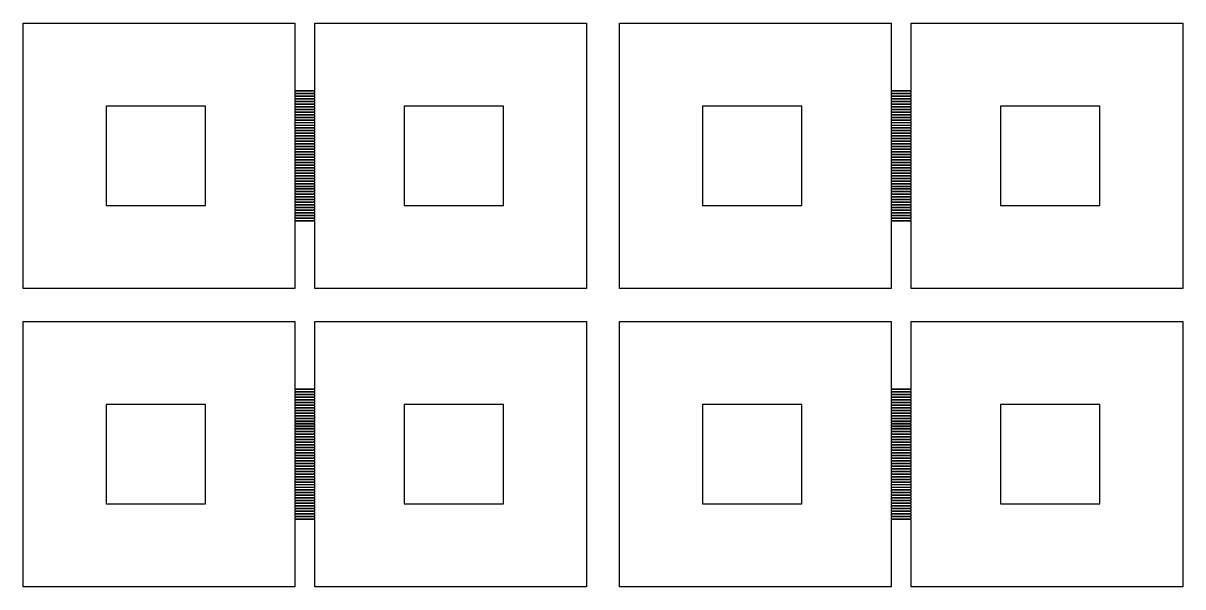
# Model space of a CAD drawing. Extents: x 40 to 187, y -3 to 150.
# Drawn here: x 119.9 to 137.79, y 119.9 to 128.59 of the extents above; entities that cross this region are included whole.
import ezdxf

# ---------------------------------------------------------------- set-up
doc = ezdxf.new("R2010")
doc.units = 0

msp = doc.modelspace()

# ---------------------------------------------------------------- linework, layer by layer
for p, q in [((119.9, 124.502), (119.9, 128.592)), ((119.9, 128.592), (124.093, 128.592)), ((124.093, 128.592), (124.093, 127.554)), ((124.399, 127.554), (124.399, 128.592)), ((124.399, 128.592), (128.592, 128.592)), ((128.592, 128.592), (128.592, 124.502)), ((129.103, 124.502), (129.103, 128.592)), ((129.103, 128.592), (133.296, 128.592)), ((133.296, 128.592), (133.296, 127.554)), ((133.603, 127.554), (133.603, 128.592)), ((133.603, 128.592), (137.795, 128.592)), ((137.795, 128.592), (137.795, 124.502)), ((124.093, 127.554), (124.399, 127.554)), ((124.399, 127.544), (124.093, 127.544)), ((124.093, 127.544), (124.093, 127.513)), ((124.093, 127.513), (124.399, 127.513)), ((124.399, 127.503), (124.093, 127.503)), ((124.093, 127.503), (124.093, 127.472)), ((124.093, 127.472), (124.399, 127.472)), ((124.399, 127.462), (124.093, 127.462)), ((124.093, 127.462), (124.093, 127.431)), ((124.093, 127.431), (124.399, 127.431)), ((124.399, 127.421), (124.093, 127.421)), ((124.093, 127.421), (124.093, 127.39)), ((124.399, 127.513), (124.399, 127.544)), ((124.399, 127.472), (124.399, 127.503)), ((124.399, 127.431), (124.399, 127.462)), ((124.399, 127.39), (124.399, 127.421)), ((133.296, 127.554), (133.603, 127.554)), ((133.603, 127.544), (133.296, 127.544)), ((133.296, 127.544), (133.296, 127.513)), ((133.296, 127.513), (133.603, 127.513)), ((133.603, 127.503), (133.296, 127.503)), ((133.296, 127.503), (133.296, 127.472)), ((133.296, 127.472), (133.603, 127.472)), ((133.603, 127.462), (133.296, 127.462)), ((133.296, 127.462), (133.296, 127.431)), ((133.296, 127.431), (133.603, 127.431)), ((133.603, 127.421), (133.296, 127.421)), ((133.296, 127.421), (133.296, 127.39)), ((133.603, 127.513), (133.603, 127.544)), ((133.603, 127.472), (133.603, 127.503)), ((133.603, 127.431), (133.603, 127.462)), ((133.603, 127.39), (133.603, 127.421)), ((122.712, 127.314), (121.178, 127.314)), ((121.178, 127.314), (121.178, 125.78)), ((122.712, 125.78), (122.712, 127.314)), ((124.093, 127.39), (124.399, 127.39)), ((124.399, 127.38), (124.093, 127.38)), ((124.093, 127.38), (124.093, 127.349)), ((124.093, 127.349), (124.399, 127.349)), ((124.399, 127.339), (124.093, 127.339)), ((124.093, 127.339), (124.093, 127.309)), ((124.093, 127.309), (124.399, 127.309)), ((124.399, 127.298), (124.093, 127.298)), ((124.093, 127.298), (124.093, 127.268)), ((124.093, 127.268), (124.399, 127.268)), ((124.399, 127.257), (124.093, 127.257)), ((124.093, 127.257), (124.093, 127.227)), ((124.399, 127.349), (124.399, 127.38)), ((124.399, 127.309), (124.399, 127.339)), ((124.399, 127.268), (124.399, 127.298)), ((124.399, 127.227), (124.399, 127.257)), ((127.314, 127.314), (125.78, 127.314)), ((125.78, 127.314), (125.78, 125.78)), ((127.314, 125.78), (127.314, 127.314)), ((131.915, 127.314), (130.381, 127.314)), ((130.381, 127.314), (130.381, 125.78)), ((131.915, 125.78), (131.915, 127.314)), ((133.296, 127.39), (133.603, 127.39)), ((133.603, 127.38), (133.296, 127.38)), ((133.296, 127.38), (133.296, 127.349)), ((133.296, 127.349), (133.603, 127.349)), ((133.603, 127.339), (133.296, 127.339)), ((133.296, 127.339), (133.296, 127.309)), ((133.296, 127.309), (133.603, 127.309)), ((133.603, 127.298), (133.296, 127.298)), ((133.296, 127.298), (133.296, 127.268)), ((133.296, 127.268), (133.603, 127.268)), ((133.603, 127.257), (133.296, 127.257)), ((133.296, 127.257), (133.296, 127.227)), ((133.603, 127.349), (133.603, 127.38)), ((133.603, 127.309), (133.603, 127.339)), ((133.603, 127.268), (133.603, 127.298)), ((133.603, 127.227), (133.603, 127.257)), ((136.517, 127.314), (134.983, 127.314)), ((134.983, 127.314), (134.983, 125.78)), ((136.517, 125.78), (136.517, 127.314)), ((124.093, 127.227), (124.399, 127.227)), ((124.399, 127.217), (124.093, 127.217)), ((124.093, 127.217), (124.093, 127.186)), ((124.093, 127.186), (124.399, 127.186)), ((124.399, 127.176), (124.093, 127.176)), ((124.093, 127.176), (124.093, 127.145)), ((124.093, 127.145), (124.399, 127.145)), ((124.399, 127.135), (124.093, 127.135)), ((124.093, 127.135), (124.093, 127.104)), ((124.093, 127.104), (124.399, 127.104)), ((124.399, 127.094), (124.093, 127.094)), ((124.093, 127.094), (124.093, 127.063)), ((124.093, 127.063), (124.399, 127.063)), ((124.399, 127.186), (124.399, 127.217)), ((124.399, 127.145), (124.399, 127.176)), ((124.399, 127.104), (124.399, 127.135)), ((124.399, 127.063), (124.399, 127.094)), ((133.296, 127.227), (133.603, 127.227)), ((133.603, 127.217), (133.296, 127.217)), ((133.296, 127.217), (133.296, 127.186)), ((133.296, 127.186), (133.603, 127.186)), ((133.603, 127.176), (133.296, 127.176)), ((133.296, 127.176), (133.296, 127.145)), ((133.296, 127.145), (133.603, 127.145)), ((133.603, 127.135), (133.296, 127.135)), ((133.296, 127.135), (133.296, 127.104)), ((133.296, 127.104), (133.603, 127.104)), ((133.603, 127.094), (133.296, 127.094)), ((133.296, 127.094), (133.296, 127.063)), ((133.296, 127.063), (133.603, 127.063)), ((133.603, 127.186), (133.603, 127.217)), ((133.603, 127.145), (133.603, 127.176)), ((133.603, 127.104), (133.603, 127.135)), ((133.603, 127.063), (133.603, 127.094)), ((124.399, 127.053), (124.093, 127.053)), ((124.093, 127.053), (124.093, 127.022)), ((124.093, 127.022), (124.399, 127.022)), ((124.399, 127.012), (124.093, 127.012)), ((124.093, 127.012), (124.093, 126.981)), ((124.093, 126.981), (124.399, 126.981)), ((124.399, 126.971), (124.093, 126.971)), ((124.093, 126.971), (124.093, 126.94)), ((124.093, 126.94), (124.399, 126.94)), ((124.399, 126.93), (124.093, 126.93)), ((124.093, 126.93), (124.093, 126.9)), ((124.093, 126.9), (124.399, 126.9)), ((124.399, 126.889), (124.093, 126.889)), ((124.093, 126.889), (124.093, 126.859)), ((124.399, 127.022), (124.399, 127.053)), ((124.399, 126.981), (124.399, 127.012)), ((124.399, 126.94), (124.399, 126.971)), ((124.399, 126.9), (124.399, 126.93)), ((124.399, 126.859), (124.399, 126.889)), ((133.603, 127.053), (133.296, 127.053)), ((133.296, 127.053), (133.296, 127.022)), ((133.296, 127.022), (133.603, 127.022)), ((133.603, 127.012), (133.296, 127.012)), ((133.296, 127.012), (133.296, 126.981)), ((133.296, 126.981), (133.603, 126.981)), ((133.603, 126.971), (133.296, 126.971)), ((133.296, 126.971), (133.296, 126.94)), ((133.296, 126.94), (133.603, 126.94)), ((133.603, 126.93), (133.296, 126.93)), ((133.296, 126.93), (133.296, 126.9)), ((133.296, 126.9), (133.603, 126.9)), ((133.603, 126.889), (133.296, 126.889)), ((133.296, 126.889), (133.296, 126.859)), ((133.603, 127.022), (133.603, 127.053)), ((133.603, 126.981), (133.603, 127.012)), ((133.603, 126.94), (133.603, 126.971)), ((133.603, 126.9), (133.603, 126.93)), ((133.603, 126.859), (133.603, 126.889)), ((124.093, 126.859), (124.399, 126.859)), ((124.399, 126.848), (124.093, 126.848)), ((124.093, 126.848), (124.093, 126.818)), ((124.093, 126.818), (124.399, 126.818)), ((124.399, 126.807), (124.093, 126.807)), ((124.093, 126.807), (124.093, 126.777)), ((124.093, 126.777), (124.399, 126.777)), ((124.399, 126.767), (124.093, 126.767)), ((124.093, 126.767), (124.093, 126.736)), ((124.093, 126.736), (124.399, 126.736)), ((124.399, 126.726), (124.093, 126.726)), ((124.093, 126.726), (124.093, 126.695)), ((124.399, 126.818), (124.399, 126.848)), ((124.399, 126.777), (124.399, 126.807)), ((124.399, 126.736), (124.399, 126.767)), ((124.399, 126.695), (124.399, 126.726)), ((133.296, 126.859), (133.603, 126.859)), ((133.603, 126.848), (133.296, 126.848)), ((133.296, 126.848), (133.296, 126.818)), ((133.296, 126.818), (133.603, 126.818)), ((133.603, 126.807), (133.296, 126.807)), ((133.296, 126.807), (133.296, 126.777)), ((133.296, 126.777), (133.603, 126.777)), ((133.603, 126.767), (133.296, 126.767)), ((133.296, 126.767), (133.296, 126.736)), ((133.296, 126.736), (133.603, 126.736)), ((133.603, 126.726), (133.296, 126.726)), ((133.296, 126.726), (133.296, 126.695)), ((133.603, 126.818), (133.603, 126.848)), ((133.603, 126.777), (133.603, 126.807)), ((133.603, 126.736), (133.603, 126.767)), ((133.603, 126.695), (133.603, 126.726)), ((124.093, 126.695), (124.399, 126.695)), ((124.399, 126.685), (124.093, 126.685)), ((124.093, 126.685), (124.093, 126.654)), ((124.093, 126.654), (124.399, 126.654)), ((124.399, 126.644), (124.093, 126.644)), ((124.093, 126.644), (124.093, 126.613)), ((124.093, 126.613), (124.399, 126.613)), ((124.399, 126.603), (124.093, 126.603)), ((124.093, 126.603), (124.093, 126.572)), ((124.093, 126.572), (124.399, 126.572)), ((124.399, 126.562), (124.093, 126.562)), ((124.093, 126.562), (124.093, 126.531)), ((124.093, 126.531), (124.399, 126.531)), ((124.399, 126.521), (124.093, 126.521)), ((124.093, 126.521), (124.093, 126.491)), ((124.399, 126.654), (124.399, 126.685)), ((124.399, 126.613), (124.399, 126.644)), ((124.399, 126.572), (124.399, 126.603)), ((124.399, 126.531), (124.399, 126.562)), ((124.399, 126.491), (124.399, 126.521)), ((133.296, 126.695), (133.603, 126.695)), ((133.603, 126.685), (133.296, 126.685)), ((133.296, 126.685), (133.296, 126.654)), ((133.296, 126.654), (133.603, 126.654)), ((133.603, 126.644), (133.296, 126.644)), ((133.296, 126.644), (133.296, 126.613)), ((133.296, 126.613), (133.603, 126.613)), ((133.603, 126.603), (133.296, 126.603)), ((133.296, 126.603), (133.296, 126.572)), ((133.296, 126.572), (133.603, 126.572)), ((133.603, 126.562), (133.296, 126.562)), ((133.296, 126.562), (133.296, 126.531)), ((133.296, 126.531), (133.603, 126.531)), ((133.603, 126.521), (133.296, 126.521)), ((133.296, 126.521), (133.296, 126.491)), ((133.603, 126.654), (133.603, 126.685)), ((133.603, 126.613), (133.603, 126.644)), ((133.603, 126.572), (133.603, 126.603)), ((133.603, 126.531), (133.603, 126.562)), ((133.603, 126.491), (133.603, 126.521)), ((124.093, 126.491), (124.399, 126.491)), ((124.399, 126.48), (124.093, 126.48)), ((124.093, 126.48), (124.093, 126.45)), ((124.093, 126.45), (124.399, 126.45)), ((124.399, 126.439), (124.093, 126.439)), ((124.093, 126.439), (124.093, 126.409)), ((124.093, 126.409), (124.399, 126.409)), ((124.399, 126.398), (124.093, 126.398)), ((124.093, 126.398), (124.093, 126.368)), ((124.093, 126.368), (124.399, 126.368)), ((124.399, 126.358), (124.093, 126.358)), ((124.093, 126.358), (124.093, 126.327)), ((124.399, 126.45), (124.399, 126.48)), ((124.399, 126.409), (124.399, 126.439)), ((124.399, 126.368), (124.399, 126.398)), ((124.399, 126.327), (124.399, 126.358)), ((133.296, 126.491), (133.603, 126.491)), ((133.603, 126.48), (133.296, 126.48)), ((133.296, 126.48), (133.296, 126.45)), ((133.296, 126.45), (133.603, 126.45)), ((133.603, 126.439), (133.296, 126.439)), ((133.296, 126.439), (133.296, 126.409)), ((133.296, 126.409), (133.603, 126.409)), ((133.603, 126.398), (133.296, 126.398)), ((133.296, 126.398), (133.296, 126.368)), ((133.296, 126.368), (133.603, 126.368)), ((133.603, 126.358), (133.296, 126.358)), ((133.296, 126.358), (133.296, 126.327)), ((133.603, 126.45), (133.603, 126.48)), ((133.603, 126.409), (133.603, 126.439)), ((133.603, 126.368), (133.603, 126.398)), ((133.603, 126.327), (133.603, 126.358)), ((124.093, 126.327), (124.399, 126.327)), ((124.399, 126.317), (124.093, 126.317)), ((124.093, 126.317), (124.093, 126.286)), ((124.093, 126.286), (124.399, 126.286)), ((124.399, 126.276), (124.093, 126.276)), ((124.093, 126.276), (124.093, 126.245)), ((124.093, 126.245), (124.399, 126.245)), ((124.399, 126.235), (124.093, 126.235)), ((124.093, 126.235), (124.093, 126.204)), ((124.093, 126.204), (124.399, 126.204)), ((124.399, 126.194), (124.093, 126.194)), ((124.093, 126.194), (124.093, 126.163)), ((124.093, 126.163), (124.399, 126.163)), ((124.399, 126.286), (124.399, 126.317)), ((124.399, 126.245), (124.399, 126.276)), ((124.399, 126.204), (124.399, 126.235)), ((124.399, 126.163), (124.399, 126.194)), ((133.296, 126.327), (133.603, 126.327)), ((133.603, 126.317), (133.296, 126.317)), ((133.296, 126.317), (133.296, 126.286)), ((133.296, 126.286), (133.603, 126.286)), ((133.603, 126.276), (133.296, 126.276)), ((133.296, 126.276), (133.296, 126.245)), ((133.296, 126.245), (133.603, 126.245)), ((133.603, 126.235), (133.296, 126.235)), ((133.296, 126.235), (133.296, 126.204)), ((133.296, 126.204), (133.603, 126.204)), ((133.603, 126.194), (133.296, 126.194)), ((133.296, 126.194), (133.296, 126.163)), ((133.296, 126.163), (133.603, 126.163)), ((133.603, 126.286), (133.603, 126.317)), ((133.603, 126.245), (133.603, 126.276)), ((133.603, 126.204), (133.603, 126.235)), ((133.603, 126.163), (133.603, 126.194)), ((124.399, 126.153), (124.093, 126.153)), ((124.093, 126.153), (124.093, 126.122)), ((124.093, 126.122), (124.399, 126.122)), ((124.399, 126.112), (124.093, 126.112)), ((124.093, 126.112), (124.093, 126.081)), ((124.093, 126.081), (124.399, 126.081)), ((124.399, 126.071), (124.093, 126.071)), ((124.093, 126.071), (124.093, 126.041)), ((124.093, 126.041), (124.399, 126.041)), ((124.399, 126.03), (124.093, 126.03)), ((124.093, 126.03), (124.093, 126)), ((124.093, 126), (124.399, 126)), ((124.399, 125.989), (124.093, 125.989)), ((124.093, 125.989), (124.093, 125.959)), ((124.399, 126.122), (124.399, 126.153)), ((124.399, 126.081), (124.399, 126.112)), ((124.399, 126.041), (124.399, 126.071)), ((124.399, 126), (124.399, 126.03)), ((124.399, 125.959), (124.399, 125.989)), ((133.603, 126.153), (133.296, 126.153)), ((133.296, 126.153), (133.296, 126.122)), ((133.296, 126.122), (133.603, 126.122)), ((133.603, 126.112), (133.296, 126.112)), ((133.296, 126.112), (133.296, 126.081)), ((133.296, 126.081), (133.603, 126.081)), ((133.603, 126.071), (133.296, 126.071)), ((133.296, 126.071), (133.296, 126.041)), ((133.296, 126.041), (133.603, 126.041)), ((133.603, 126.03), (133.296, 126.03)), ((133.296, 126.03), (133.296, 126)), ((133.296, 126), (133.603, 126)), ((133.603, 125.989), (133.296, 125.989)), ((133.296, 125.989), (133.296, 125.959)), ((133.603, 126.122), (133.603, 126.153)), ((133.603, 126.081), (133.603, 126.112)), ((133.603, 126.041), (133.603, 126.071)), ((133.603, 126), (133.603, 126.03)), ((133.603, 125.959), (133.603, 125.989)), ((124.093, 125.959), (124.399, 125.959)), ((124.399, 125.949), (124.093, 125.949)), ((124.093, 125.949), (124.093, 125.918)), ((124.093, 125.918), (124.399, 125.918)), ((124.399, 125.908), (124.093, 125.908)), ((124.093, 125.908), (124.093, 125.877)), ((124.093, 125.877), (124.399, 125.877)), ((124.399, 125.867), (124.093, 125.867)), ((124.093, 125.867), (124.093, 125.836)), ((124.093, 125.836), (124.399, 125.836)), ((124.399, 125.826), (124.093, 125.826)), ((124.093, 125.826), (124.093, 125.795)), ((124.399, 125.918), (124.399, 125.949)), ((124.399, 125.877), (124.399, 125.908)), ((124.399, 125.836), (124.399, 125.867)), ((124.399, 125.795), (124.399, 125.826)), ((133.296, 125.959), (133.603, 125.959)), ((133.603, 125.949), (133.296, 125.949)), ((133.296, 125.949), (133.296, 125.918)), ((133.296, 125.918), (133.603, 125.918)), ((133.603, 125.908), (133.296, 125.908)), ((133.296, 125.908), (133.296, 125.877)), ((133.296, 125.877), (133.603, 125.877)), ((133.603, 125.867), (133.296, 125.867)), ((133.296, 125.867), (133.296, 125.836)), ((133.296, 125.836), (133.603, 125.836)), ((133.603, 125.826), (133.296, 125.826)), ((133.296, 125.826), (133.296, 125.795)), ((133.603, 125.918), (133.603, 125.949)), ((133.603, 125.877), (133.603, 125.908)), ((133.603, 125.836), (133.603, 125.867)), ((133.603, 125.795), (133.603, 125.826)), ((121.178, 125.78), (122.712, 125.78)), ((124.093, 125.795), (124.399, 125.795)), ((124.399, 125.785), (124.093, 125.785)), ((124.093, 125.785), (124.093, 125.754)), ((124.093, 125.754), (124.399, 125.754)), ((124.399, 125.744), (124.093, 125.744)), ((124.093, 125.744), (124.093, 125.713)), ((124.093, 125.713), (124.399, 125.713)), ((124.399, 125.703), (124.093, 125.703)), ((124.093, 125.703), (124.093, 125.672)), ((124.093, 125.672), (124.399, 125.672)), ((124.399, 125.662), (124.093, 125.662)), ((124.093, 125.662), (124.093, 125.632)), ((124.093, 125.632), (124.399, 125.632)), ((124.399, 125.754), (124.399, 125.785)), ((124.399, 125.713), (124.399, 125.744)), ((124.399, 125.672), (124.399, 125.703)), ((124.399, 125.632), (124.399, 125.662)), ((125.78, 125.78), (127.314, 125.78)), ((130.381, 125.78), (131.915, 125.78)), ((133.296, 125.795), (133.603, 125.795)), ((133.603, 125.785), (133.296, 125.785)), ((133.296, 125.785), (133.296, 125.754)), ((133.296, 125.754), (133.603, 125.754)), ((133.603, 125.744), (133.296, 125.744)), ((133.296, 125.744), (133.296, 125.713)), ((133.296, 125.713), (133.603, 125.713)), ((133.603, 125.703), (133.296, 125.703)), ((133.296, 125.703), (133.296, 125.672)), ((133.296, 125.672), (133.603, 125.672)), ((133.603, 125.662), (133.296, 125.662)), ((133.296, 125.662), (133.296, 125.632)), ((133.296, 125.632), (133.603, 125.632)), ((133.603, 125.754), (133.603, 125.785)), ((133.603, 125.713), (133.603, 125.744)), ((133.603, 125.672), (133.603, 125.703)), ((133.603, 125.632), (133.603, 125.662)), ((134.983, 125.78), (136.517, 125.78)), ((124.399, 125.621), (124.093, 125.621)), ((124.093, 125.621), (124.093, 125.591)), ((124.093, 125.591), (124.399, 125.591)), ((124.399, 125.58), (124.093, 125.58)), ((124.093, 125.58), (124.093, 125.55)), ((124.093, 125.55), (124.399, 125.55)), ((124.399, 125.539), (124.093, 125.539)), ((124.093, 125.539), (124.093, 124.502)), ((124.399, 125.591), (124.399, 125.621)), ((124.399, 125.55), (124.399, 125.58)), ((124.399, 124.502), (124.399, 125.539)), ((133.603, 125.621), (133.296, 125.621)), ((133.296, 125.621), (133.296, 125.591)), ((133.296, 125.591), (133.603, 125.591)), ((133.603, 125.58), (133.296, 125.58)), ((133.296, 125.58), (133.296, 125.55)), ((133.296, 125.55), (133.603, 125.55)), ((133.603, 125.539), (133.296, 125.539)), ((133.296, 125.539), (133.296, 124.502)), ((133.603, 125.591), (133.603, 125.621)), ((133.603, 125.55), (133.603, 125.58)), ((133.603, 124.502), (133.603, 125.539)), ((124.093, 124.502), (119.9, 124.502)), ((128.592, 124.502), (124.399, 124.502)), ((133.296, 124.502), (129.103, 124.502)), ((137.795, 124.502), (133.603, 124.502)), ((119.9, 119.9), (119.9, 123.99)), ((119.9, 123.99), (124.093, 123.99)), ((124.093, 123.99), (124.093, 122.952)), ((124.399, 122.952), (124.399, 123.99)), ((124.399, 123.99), (128.592, 123.99)), ((128.592, 123.99), (128.592, 119.9)), ((129.103, 119.9), (129.103, 123.99)), ((129.103, 123.99), (133.296, 123.99)), ((133.296, 123.99), (133.296, 122.952)), ((133.603, 122.952), (133.603, 123.99)), ((133.603, 123.99), (137.795, 123.99)), ((137.795, 123.99), (137.795, 119.9)), ((124.093, 122.952), (124.399, 122.952)), ((124.399, 122.942), (124.093, 122.942)), ((124.093, 122.942), (124.093, 122.911)), ((124.399, 122.911), (124.399, 122.942)), ((133.296, 122.952), (133.603, 122.952)), ((133.603, 122.942), (133.296, 122.942)), ((133.296, 122.942), (133.296, 122.911)), ((133.603, 122.911), (133.603, 122.942)), ((124.093, 122.911), (124.399, 122.911)), ((124.399, 122.901), (124.093, 122.901)), ((124.093, 122.901), (124.093, 122.87)), ((124.093, 122.87), (124.399, 122.87)), ((124.399, 122.86), (124.093, 122.86)), ((124.093, 122.86), (124.093, 122.83)), ((124.093, 122.83), (124.399, 122.83)), ((124.399, 122.819), (124.093, 122.819)), ((124.093, 122.819), (124.093, 122.789)), ((124.093, 122.789), (124.399, 122.789)), ((124.399, 122.778), (124.093, 122.778)), ((124.093, 122.778), (124.093, 122.748)), ((124.399, 122.87), (124.399, 122.901)), ((124.399, 122.83), (124.399, 122.86)), ((124.399, 122.789), (124.399, 122.819)), ((124.399, 122.748), (124.399, 122.778)), ((133.296, 122.911), (133.603, 122.911)), ((133.603, 122.901), (133.296, 122.901)), ((133.296, 122.901), (133.296, 122.87)), ((133.296, 122.87), (133.603, 122.87)), ((133.603, 122.86), (133.296, 122.86)), ((133.296, 122.86), (133.296, 122.83)), ((133.296, 122.83), (133.603, 122.83)), ((133.603, 122.819), (133.296, 122.819)), ((133.296, 122.819), (133.296, 122.789)), ((133.296, 122.789), (133.603, 122.789)), ((133.603, 122.778), (133.296, 122.778)), ((133.296, 122.778), (133.296, 122.748)), ((133.603, 122.87), (133.603, 122.901)), ((133.603, 122.83), (133.603, 122.86)), ((133.603, 122.789), (133.603, 122.819)), ((133.603, 122.748), (133.603, 122.778)), ((122.712, 122.712), (121.178, 122.712)), ((121.178, 122.712), (121.178, 121.178)), ((122.712, 121.178), (122.712, 122.712)), ((124.093, 122.748), (124.399, 122.748)), ((124.399, 122.738), (124.093, 122.738)), ((124.093, 122.738), (124.093, 122.707)), ((124.093, 122.707), (124.399, 122.707)), ((124.399, 122.697), (124.093, 122.697)), ((124.093, 122.697), (124.093, 122.666)), ((124.093, 122.666), (124.399, 122.666)), ((124.399, 122.656), (124.093, 122.656)), ((124.093, 122.656), (124.093, 122.625)), ((124.093, 122.625), (124.399, 122.625)), ((124.399, 122.615), (124.093, 122.615)), ((124.093, 122.615), (124.093, 122.584)), ((124.093, 122.584), (124.399, 122.584)), ((124.399, 122.707), (124.399, 122.738)), ((124.399, 122.666), (124.399, 122.697)), ((124.399, 122.625), (124.399, 122.656)), ((124.399, 122.584), (124.399, 122.615)), ((127.314, 122.712), (125.78, 122.712)), ((125.78, 122.712), (125.78, 121.178)), ((127.314, 121.178), (127.314, 122.712)), ((131.915, 122.712), (130.381, 122.712)), ((130.381, 122.712), (130.381, 121.178)), ((131.915, 121.178), (131.915, 122.712)), ((133.296, 122.748), (133.603, 122.748)), ((133.603, 122.738), (133.296, 122.738)), ((133.296, 122.738), (133.296, 122.707)), ((133.296, 122.707), (133.603, 122.707)), ((133.603, 122.697), (133.296, 122.697)), ((133.296, 122.697), (133.296, 122.666)), ((133.296, 122.666), (133.603, 122.666)), ((133.603, 122.656), (133.296, 122.656)), ((133.296, 122.656), (133.296, 122.625)), ((133.296, 122.625), (133.603, 122.625)), ((133.603, 122.615), (133.296, 122.615)), ((133.296, 122.615), (133.296, 122.584)), ((133.296, 122.584), (133.603, 122.584)), ((133.603, 122.707), (133.603, 122.738)), ((133.603, 122.666), (133.603, 122.697)), ((133.603, 122.625), (133.603, 122.656)), ((133.603, 122.584), (133.603, 122.615)), ((136.517, 122.712), (134.983, 122.712)), ((134.983, 122.712), (134.983, 121.178)), ((136.517, 121.178), (136.517, 122.712)), ((124.399, 122.574), (124.093, 122.574)), ((124.093, 122.574), (124.093, 122.543)), ((124.093, 122.543), (124.399, 122.543)), ((124.399, 122.533), (124.093, 122.533)), ((124.093, 122.533), (124.093, 122.502)), ((124.093, 122.502), (124.399, 122.502)), ((124.399, 122.492), (124.093, 122.492)), ((124.093, 122.492), (124.093, 122.461)), ((124.093, 122.461), (124.399, 122.461)), ((124.399, 122.451), (124.093, 122.451)), ((124.093, 122.451), (124.093, 122.421)), ((124.093, 122.421), (124.399, 122.421)), ((124.399, 122.41), (124.093, 122.41)), ((124.093, 122.41), (124.093, 122.38)), ((124.399, 122.543), (124.399, 122.574)), ((124.399, 122.502), (124.399, 122.533)), ((124.399, 122.461), (124.399, 122.492)), ((124.399, 122.421), (124.399, 122.451)), ((124.399, 122.38), (124.399, 122.41)), ((133.603, 122.574), (133.296, 122.574)), ((133.296, 122.574), (133.296, 122.543)), ((133.296, 122.543), (133.603, 122.543)), ((133.603, 122.533), (133.296, 122.533)), ((133.296, 122.533), (133.296, 122.502)), ((133.296, 122.502), (133.603, 122.502)), ((133.603, 122.492), (133.296, 122.492)), ((133.296, 122.492), (133.296, 122.461)), ((133.296, 122.461), (133.603, 122.461)), ((133.603, 122.451), (133.296, 122.451)), ((133.296, 122.451), (133.296, 122.421)), ((133.296, 122.421), (133.603, 122.421)), ((133.603, 122.41), (133.296, 122.41)), ((133.296, 122.41), (133.296, 122.38)), ((133.603, 122.543), (133.603, 122.574)), ((133.603, 122.502), (133.603, 122.533)), ((133.603, 122.461), (133.603, 122.492)), ((133.603, 122.421), (133.603, 122.451)), ((133.603, 122.38), (133.603, 122.41)), ((124.093, 122.38), (124.399, 122.38)), ((124.399, 122.369), (124.093, 122.369)), ((124.093, 122.369), (124.093, 122.339)), ((124.093, 122.339), (124.399, 122.339)), ((124.399, 122.329), (124.093, 122.329)), ((124.093, 122.329), (124.093, 122.298)), ((124.093, 122.298), (124.399, 122.298)), ((124.399, 122.288), (124.093, 122.288)), ((124.093, 122.288), (124.093, 122.257)), ((124.093, 122.257), (124.399, 122.257)), ((124.399, 122.247), (124.093, 122.247)), ((124.093, 122.247), (124.093, 122.216)), ((124.399, 122.339), (124.399, 122.369)), ((124.399, 122.298), (124.399, 122.329)), ((124.399, 122.257), (124.399, 122.288)), ((124.399, 122.216), (124.399, 122.247)), ((133.296, 122.38), (133.603, 122.38)), ((133.603, 122.369), (133.296, 122.369)), ((133.296, 122.369), (133.296, 122.339)), ((133.296, 122.339), (133.603, 122.339)), ((133.603, 122.329), (133.296, 122.329)), ((133.296, 122.329), (133.296, 122.298)), ((133.296, 122.298), (133.603, 122.298)), ((133.603, 122.288), (133.296, 122.288)), ((133.296, 122.288), (133.296, 122.257)), ((133.296, 122.257), (133.603, 122.257)), ((133.603, 122.247), (133.296, 122.247)), ((133.296, 122.247), (133.296, 122.216)), ((133.603, 122.339), (133.603, 122.369)), ((133.603, 122.298), (133.603, 122.329)), ((133.603, 122.257), (133.603, 122.288)), ((133.603, 122.216), (133.603, 122.247)), ((124.093, 122.216), (124.399, 122.216)), ((124.399, 122.206), (124.093, 122.206)), ((124.093, 122.206), (124.093, 122.175)), ((124.093, 122.175), (124.399, 122.175)), ((124.399, 122.165), (124.093, 122.165)), ((124.093, 122.165), (124.093, 122.134)), ((124.093, 122.134), (124.399, 122.134)), ((124.399, 122.124), (124.093, 122.124)), ((124.093, 122.124), (124.093, 122.093)), ((124.093, 122.093), (124.399, 122.093)), ((124.399, 122.083), (124.093, 122.083)), ((124.093, 122.083), (124.093, 122.052)), ((124.093, 122.052), (124.399, 122.052)), ((124.399, 122.175), (124.399, 122.206)), ((124.399, 122.134), (124.399, 122.165)), ((124.399, 122.093), (124.399, 122.124)), ((124.399, 122.052), (124.399, 122.083)), ((133.296, 122.216), (133.603, 122.216)), ((133.603, 122.206), (133.296, 122.206)), ((133.296, 122.206), (133.296, 122.175)), ((133.296, 122.175), (133.603, 122.175)), ((133.603, 122.165), (133.296, 122.165)), ((133.296, 122.165), (133.296, 122.134)), ((133.296, 122.134), (133.603, 122.134)), ((133.603, 122.124), (133.296, 122.124)), ((133.296, 122.124), (133.296, 122.093)), ((133.296, 122.093), (133.603, 122.093)), ((133.603, 122.083), (133.296, 122.083)), ((133.296, 122.083), (133.296, 122.052)), ((133.296, 122.052), (133.603, 122.052)), ((133.603, 122.175), (133.603, 122.206)), ((133.603, 122.134), (133.603, 122.165)), ((133.603, 122.093), (133.603, 122.124)), ((133.603, 122.052), (133.603, 122.083)), ((124.399, 122.042), (124.093, 122.042)), ((124.093, 122.042), (124.093, 122.012)), ((124.093, 122.012), (124.399, 122.012)), ((124.399, 122.001), (124.093, 122.001)), ((124.093, 122.001), (124.093, 121.971)), ((124.093, 121.971), (124.399, 121.971)), ((124.399, 121.96), (124.093, 121.96)), ((124.093, 121.96), (124.093, 121.93)), ((124.093, 121.93), (124.399, 121.93)), ((124.399, 121.919), (124.093, 121.919)), ((124.093, 121.919), (124.093, 121.889)), ((124.093, 121.889), (124.399, 121.889)), ((124.399, 121.879), (124.093, 121.879)), ((124.093, 121.879), (124.093, 121.848)), ((124.399, 122.012), (124.399, 122.042)), ((124.399, 121.971), (124.399, 122.001)), ((124.399, 121.93), (124.399, 121.96)), ((124.399, 121.889), (124.399, 121.919)), ((124.399, 121.848), (124.399, 121.879)), ((133.603, 122.042), (133.296, 122.042)), ((133.296, 122.042), (133.296, 122.012)), ((133.296, 122.012), (133.603, 122.012)), ((133.603, 122.001), (133.296, 122.001)), ((133.296, 122.001), (133.296, 121.971)), ((133.296, 121.971), (133.603, 121.971)), ((133.603, 121.96), (133.296, 121.96)), ((133.296, 121.96), (133.296, 121.93)), ((133.296, 121.93), (133.603, 121.93)), ((133.603, 121.919), (133.296, 121.919)), ((133.296, 121.919), (133.296, 121.889)), ((133.296, 121.889), (133.603, 121.889)), ((133.603, 121.879), (133.296, 121.879)), ((133.296, 121.879), (133.296, 121.848)), ((133.603, 122.012), (133.603, 122.042)), ((133.603, 121.971), (133.603, 122.001)), ((133.603, 121.93), (133.603, 121.96)), ((133.603, 121.889), (133.603, 121.919)), ((133.603, 121.848), (133.603, 121.879)), ((124.093, 121.848), (124.399, 121.848)), ((124.399, 121.838), (124.093, 121.838)), ((124.093, 121.838), (124.093, 121.807)), ((124.093, 121.807), (124.399, 121.807)), ((124.399, 121.797), (124.093, 121.797)), ((124.093, 121.797), (124.093, 121.766)), ((124.093, 121.766), (124.399, 121.766)), ((124.399, 121.756), (124.093, 121.756)), ((124.093, 121.756), (124.093, 121.725)), ((124.093, 121.725), (124.399, 121.725)), ((124.399, 121.715), (124.093, 121.715)), ((124.093, 121.715), (124.093, 121.684)), ((124.399, 121.807), (124.399, 121.838)), ((124.399, 121.766), (124.399, 121.797)), ((124.399, 121.725), (124.399, 121.756)), ((124.399, 121.684), (124.399, 121.715)), ((133.296, 121.848), (133.603, 121.848)), ((133.603, 121.838), (133.296, 121.838)), ((133.296, 121.838), (133.296, 121.807)), ((133.296, 121.807), (133.603, 121.807)), ((133.603, 121.797), (133.296, 121.797)), ((133.296, 121.797), (133.296, 121.766)), ((133.296, 121.766), (133.603, 121.766)), ((133.603, 121.756), (133.296, 121.756)), ((133.296, 121.756), (133.296, 121.725)), ((133.296, 121.725), (133.603, 121.725)), ((133.603, 121.715), (133.296, 121.715)), ((133.296, 121.715), (133.296, 121.684)), ((133.603, 121.807), (133.603, 121.838)), ((133.603, 121.766), (133.603, 121.797)), ((133.603, 121.725), (133.603, 121.756)), ((133.603, 121.684), (133.603, 121.715)), ((124.093, 121.684), (124.399, 121.684)), ((124.399, 121.674), (124.093, 121.674)), ((124.093, 121.674), (124.093, 121.643)), ((124.093, 121.643), (124.399, 121.643)), ((124.399, 121.633), (124.093, 121.633)), ((124.093, 121.633), (124.093, 121.602)), ((124.093, 121.602), (124.399, 121.602)), ((124.399, 121.592), (124.093, 121.592)), ((124.093, 121.592), (124.093, 121.562)), ((124.093, 121.562), (124.399, 121.562)), ((124.399, 121.551), (124.093, 121.551)), ((124.093, 121.551), (124.093, 121.521)), ((124.093, 121.521), (124.399, 121.521)), ((124.399, 121.51), (124.093, 121.51)), ((124.093, 121.51), (124.093, 121.48)), ((124.399, 121.643), (124.399, 121.674)), ((124.399, 121.602), (124.399, 121.633)), ((124.399, 121.562), (124.399, 121.592)), ((124.399, 121.521), (124.399, 121.551)), ((124.399, 121.48), (124.399, 121.51)), ((133.296, 121.684), (133.603, 121.684)), ((133.603, 121.674), (133.296, 121.674)), ((133.296, 121.674), (133.296, 121.643)), ((133.296, 121.643), (133.603, 121.643)), ((133.603, 121.633), (133.296, 121.633)), ((133.296, 121.633), (133.296, 121.602)), ((133.296, 121.602), (133.603, 121.602)), ((133.603, 121.592), (133.296, 121.592)), ((133.296, 121.592), (133.296, 121.562)), ((133.296, 121.562), (133.603, 121.562)), ((133.603, 121.551), (133.296, 121.551)), ((133.296, 121.551), (133.296, 121.521)), ((133.296, 121.521), (133.603, 121.521)), ((133.603, 121.51), (133.296, 121.51)), ((133.296, 121.51), (133.296, 121.48)), ((133.603, 121.643), (133.603, 121.674)), ((133.603, 121.602), (133.603, 121.633)), ((133.603, 121.562), (133.603, 121.592)), ((133.603, 121.521), (133.603, 121.551)), ((133.603, 121.48), (133.603, 121.51)), ((124.093, 121.48), (124.399, 121.48)), ((124.399, 121.47), (124.093, 121.47)), ((124.093, 121.47), (124.093, 121.439)), ((124.093, 121.439), (124.399, 121.439)), ((124.399, 121.429), (124.093, 121.429)), ((124.093, 121.429), (124.093, 121.398)), ((124.093, 121.398), (124.399, 121.398)), ((124.399, 121.388), (124.093, 121.388)), ((124.093, 121.388), (124.093, 121.357)), ((124.093, 121.357), (124.399, 121.357)), ((124.399, 121.347), (124.093, 121.347)), ((124.093, 121.347), (124.093, 121.316)), ((124.399, 121.439), (124.399, 121.47)), ((124.399, 121.398), (124.399, 121.429)), ((124.399, 121.357), (124.399, 121.388)), ((124.399, 121.316), (124.399, 121.347)), ((133.296, 121.48), (133.603, 121.48)), ((133.603, 121.47), (133.296, 121.47)), ((133.296, 121.47), (133.296, 121.439)), ((133.296, 121.439), (133.603, 121.439)), ((133.603, 121.429), (133.296, 121.429)), ((133.296, 121.429), (133.296, 121.398)), ((133.296, 121.398), (133.603, 121.398)), ((133.603, 121.388), (133.296, 121.388)), ((133.296, 121.388), (133.296, 121.357)), ((133.296, 121.357), (133.603, 121.357)), ((133.603, 121.347), (133.296, 121.347)), ((133.296, 121.347), (133.296, 121.316)), ((133.603, 121.439), (133.603, 121.47)), ((133.603, 121.398), (133.603, 121.429)), ((133.603, 121.357), (133.603, 121.388)), ((133.603, 121.316), (133.603, 121.347)), ((121.178, 121.178), (122.712, 121.178)), ((124.093, 121.316), (124.399, 121.316)), ((124.399, 121.306), (124.093, 121.306)), ((124.093, 121.306), (124.093, 121.275)), ((124.093, 121.275), (124.399, 121.275)), ((124.399, 121.265), (124.093, 121.265)), ((124.093, 121.265), (124.093, 121.234)), ((124.093, 121.234), (124.399, 121.234)), ((124.399, 121.224), (124.093, 121.224)), ((124.093, 121.224), (124.093, 121.193)), ((124.093, 121.193), (124.399, 121.193)), ((124.399, 121.183), (124.093, 121.183)), ((124.093, 121.183), (124.093, 121.153)), ((124.093, 121.153), (124.399, 121.153)), ((124.399, 121.275), (124.399, 121.306)), ((124.399, 121.234), (124.399, 121.265)), ((124.399, 121.193), (124.399, 121.224)), ((124.399, 121.153), (124.399, 121.183)), ((125.78, 121.178), (127.314, 121.178)), ((130.381, 121.178), (131.915, 121.178)), ((133.296, 121.316), (133.603, 121.316)), ((133.603, 121.306), (133.296, 121.306)), ((133.296, 121.306), (133.296, 121.275)), ((133.296, 121.275), (133.603, 121.275)), ((133.603, 121.265), (133.296, 121.265)), ((133.296, 121.265), (133.296, 121.234)), ((133.296, 121.234), (133.603, 121.234)), ((133.603, 121.224), (133.296, 121.224)), ((133.296, 121.224), (133.296, 121.193)), ((133.296, 121.193), (133.603, 121.193)), ((133.603, 121.183), (133.296, 121.183)), ((133.296, 121.183), (133.296, 121.153)), ((133.296, 121.153), (133.603, 121.153)), ((133.603, 121.275), (133.603, 121.306)), ((133.603, 121.234), (133.603, 121.265)), ((133.603, 121.193), (133.603, 121.224)), ((133.603, 121.153), (133.603, 121.183)), ((134.983, 121.178), (136.517, 121.178)), ((124.399, 121.142), (124.093, 121.142)), ((124.093, 121.142), (124.093, 121.112)), ((124.093, 121.112), (124.399, 121.112)), ((124.399, 121.101), (124.093, 121.101)), ((124.093, 121.101), (124.093, 121.071)), ((124.093, 121.071), (124.399, 121.071)), ((124.399, 121.061), (124.093, 121.061)), ((124.093, 121.061), (124.093, 121.03)), ((124.093, 121.03), (124.399, 121.03)), ((124.399, 121.02), (124.093, 121.02)), ((124.093, 121.02), (124.093, 120.989)), ((124.093, 120.989), (124.399, 120.989)), ((124.399, 120.979), (124.093, 120.979)), ((124.093, 120.979), (124.093, 120.948)), ((124.399, 121.112), (124.399, 121.142)), ((124.399, 121.071), (124.399, 121.101)), ((124.399, 121.03), (124.399, 121.061)), ((124.399, 120.989), (124.399, 121.02)), ((124.399, 120.948), (124.399, 120.979)), ((133.603, 121.142), (133.296, 121.142)), ((133.296, 121.142), (133.296, 121.112)), ((133.296, 121.112), (133.603, 121.112)), ((133.603, 121.101), (133.296, 121.101)), ((133.296, 121.101), (133.296, 121.071)), ((133.296, 121.071), (133.603, 121.071)), ((133.603, 121.061), (133.296, 121.061)), ((133.296, 121.061), (133.296, 121.03)), ((133.296, 121.03), (133.603, 121.03)), ((133.603, 121.02), (133.296, 121.02)), ((133.296, 121.02), (133.296, 120.989)), ((133.296, 120.989), (133.603, 120.989)), ((133.603, 120.979), (133.296, 120.979)), ((133.296, 120.979), (133.296, 120.948)), ((133.603, 121.112), (133.603, 121.142)), ((133.603, 121.071), (133.603, 121.101)), ((133.603, 121.03), (133.603, 121.061)), ((133.603, 120.989), (133.603, 121.02)), ((133.603, 120.948), (133.603, 120.979)), ((124.093, 120.948), (124.399, 120.948)), ((124.399, 120.938), (124.093, 120.938)), ((124.093, 120.938), (124.093, 119.9)), ((124.399, 119.9), (124.399, 120.938)), ((133.296, 120.948), (133.603, 120.948)), ((133.603, 120.938), (133.296, 120.938)), ((133.296, 120.938), (133.296, 119.9)), ((133.603, 119.9), (133.603, 120.938)), ((124.093, 119.9), (119.9, 119.9)), ((128.592, 119.9), (124.399, 119.9)), ((133.296, 119.9), (129.103, 119.9)), ((137.795, 119.9), (133.603, 119.9))]:
    msp.add_line(p, q)

doc.saveas('drawing.dxf')
